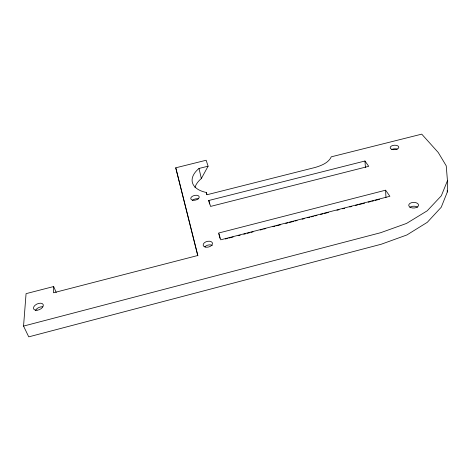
<?xml version="1.0" encoding="UTF-8"?>
<svg xmlns="http://www.w3.org/2000/svg" width="471" height="471" viewBox="0 0 471 471"><rect width="100%" height="100%" fill="white"/><g stroke="black" fill="none" stroke-linecap="round" stroke-linejoin="round"><path stroke-width="0.71" d="M447.309 192.021L447.45 180.717L446.231 165.821L438.242 152.498L421.733 134.141L331.29 156.825C328.417 162.931 321.522 165.462 315.505 167.37L207.016 194.735L206.322 192.468A31.569 16.832 -11.9 0 1 198.998 168.459L208.088 166.192L206.139 160.252L175.754 167.806L197.749 255.512L53.494 292.779L53.67 286.539L26.07 293.651L23.55 326.091L28.743 336.859L381.292 244.219L406.885 234.964L427.291 222.324L441.245 207.234L447.309 192.021L447.197 190.608M447.45 180.717L441.321 195.806L427.197 210.814L406.538 223.431L380.633 232.709L23.55 326.091M194.976 187.482A31.245 17.044 -11.9 0 1 201.352 178.527L208.088 166.192M385.59 190.196L218.685 233.015L220.758 239.804L389.888 196.283L385.59 190.196L385.961 197.643M225.321 238.991L227.452 238.438M228.877 238.073L233.139 236.978M238.114 235.694L240.245 235.147M243.801 234.234L245.933 233.681M247.357 233.316L249.489 232.768M250.908 232.403L253.039 231.856M260.151 230.025L262.282 229.477M263.701 229.112L265.838 228.559M272.945 226.734L275.076 226.186M276.495 225.815L280.763 224.72M285.738 223.437L287.869 222.889M289.294 222.524L293.557 221.429M294.976 221.058L297.113 220.51M302.088 219.233L304.219 218.685M307.775 217.767L309.906 217.219M311.325 216.854L313.456 216.307M314.881 215.936L317.012 215.388M320.568 214.476L322.7 213.928M324.119 213.563L328.387 212.462M336.912 210.266L339.049 209.719M342.6 208.806L344.731 208.253M349.706 206.975L351.843 206.428M355.393 205.509L357.53 204.962M358.949 204.597L364.636 203.131M368.187 202.218L370.324 201.67M371.743 201.305L373.874 200.752M375.299 200.387L379.561 199.292M208.771 200.499L364.966 161.005L368.722 166.316L210.578 206.416L208.771 200.499L209.583 204.002M53.67 286.539L56.22 292.509M175.754 167.806L197.891 255.812M198.998 168.459L201.352 178.527M206.322 192.468L206.804 194.547M218.838 233.675L219.892 238.291M364.966 161.005L365.408 167.458M204.926 246.727A4.745 2.903 -13.9 0 1 212.286 245.45M409.817 207.37A4.904 2.844 -1.2 0 1 417.577 207.222M192.439 200.375A4.31 2.39 -13.6 0 1 198.326 198.892M392.06 149.366A4.316 2.237 -3.5 0 1 397.294 149.16M35.325 310.683A5.24 3.067 -24.8 0 1 42.626 306.815M205.126 247.04A4.763 2.891 -13.8 0 0 212.48 243.778A4.763 2.891 -13.8 0 0 205.862 241.847A4.763 2.891 -13.8 0 0 205.126 247.04M410.694 207.523A4.922 2.838 -1.3 0 0 418.531 205.468A4.922 2.838 -1.3 0 0 411.695 202.63A4.922 2.838 -1.3 0 0 410.694 207.523M192.48 200.157A4.321 2.379 -13.6 0 0 199.198 197.343A4.321 2.379 -13.6 0 0 193.263 195.848A4.321 2.379 -13.6 0 0 192.48 200.157M391.837 149.342A4.333 2.231 -3.6 0 0 398.784 147.57A4.333 2.231 -3.6 0 0 392.873 145.462A4.333 2.231 -3.6 0 0 391.837 149.342M36.968 310.248A5.258 3.062 -24.6 0 0 43.214 304.619A5.258 3.062 -24.6 0 0 35.007 305.32A5.258 3.062 -24.6 0 0 36.968 310.248"/></g></svg>
